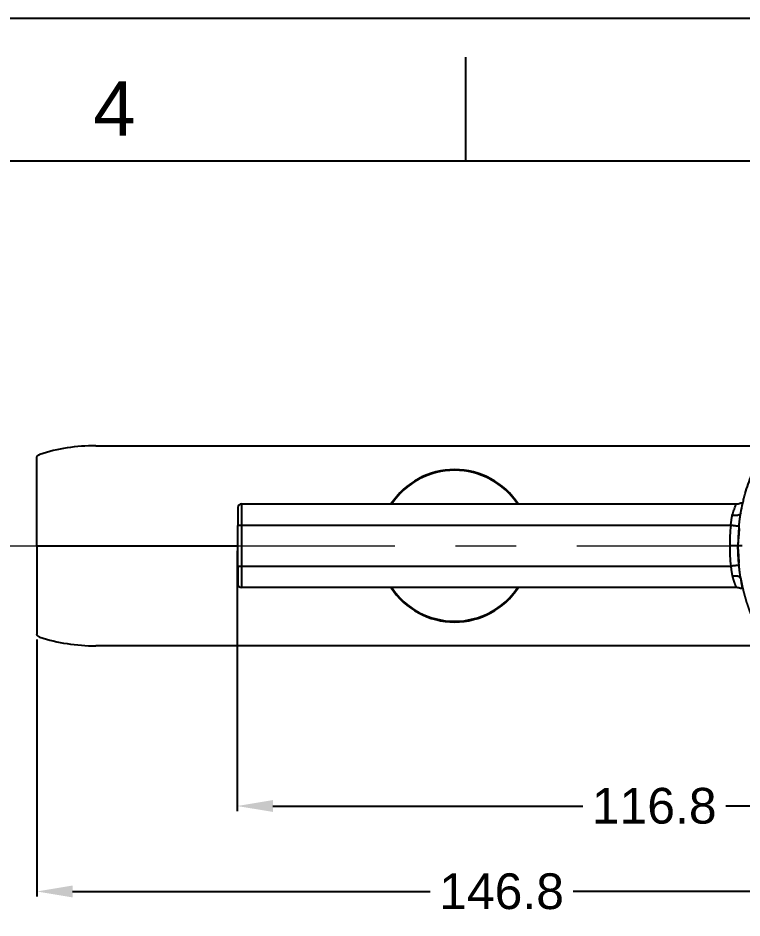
# Model space of a CAD drawing. Extents: x 10274 to 11115, y -16168 to -15573.
# Drawn here: x 10632.3 to 10733.7, y -15699.2 to -15573.3 of the extents above; entities that cross this region are included whole.
import ezdxf

# ---------------------------------------------------------------- set-up
doc = ezdxf.new("R2010")
doc.units = 0
doc.header["$MEASUREMENT"] = 0
doc.linetypes.add('CENTER', pattern=[47.5, 22, -8.5, 8.5, -8.5])
doc.linetypes.add('CENTER2', pattern=[28.575, 19.05, -3.175, 3.175, -3.175])
doc.layers.get('0').update_dxf_attribs({"linetype": 'CONTINUOUS'})
doc.layers.get('Defpoints').update_dxf_attribs({"linetype": 'CONTINUOUS'})
doc.layers.add('CENTER', color=1, linetype='CENTER2')
doc.layers.add('FORM', color=7, linetype='CONTINUOUS')
doc.layers.add('DIM_', color=3, linetype='CONTINUOUS', lineweight=9)
doc.styles.get("Standard").update_dxf_attribs({"font": 'arial.ttf'})
doc.dimstyles.new('STANDARD$0', dxfattribs={"dimtxt": 3.5, "dimasz": 2.5, "dimexe": 0.7, "dimexo": 0.7, "dimgap": 0.5, "dimtad": 3, "dimdec": 4, "dimdsep": 46, "dimtxsty": 'Standard', "dimcen": 0, "dimclrd": 2, "dimclre": 2, "dimclrt": 4, "dimadec": 0, "dimazin": 0, "dimtp": 0.2, "dimtm": 0.1, "dimtfac": 0.5, "dimtdec": 4, "dimtmove": 1, "dimatfit": 3, "dimfxl": 1, "dimtolj": 1, "dimarcsym": 0})

# ---------------------------------------------------------------- blocks, each defined once
blk = doc.blocks.new('*D11')
at = {"layer": 'Defpoints', "color": 0, "transparency": 16777216}
for p in [(10781.73, -15647.14), (10634.93, -15659.54), (10634.93, -15695.52)]:
    blk.add_point(p, dxfattribs=at)
at = {"layer": 'DIM_', "color": 3, "lineweight": -2, "transparency": 16777216}
for p, q in [((10781.73, -15647.84), (10781.73, -15696.22)), ((10634.93, -15660.24), (10634.93, -15696.22)), ((10639.93, -15695.52), (10691.3, -15695.52)), ((10776.73, -15695.52), (10708.71, -15695.52))]:
    blk.add_line(p, q, dxfattribs=at)
at = {"layer": 'DIM_', "color": 3, "transparency": 16777216}
for points in [[(10639.93, -15694.69), (10639.93, -15696.35), (10634.93, -15695.52)], [(10776.73, -15694.69), (10776.73, -15696.35), (10781.73, -15695.52)]]:
    blk.add_solid(points, dxfattribs=at)
at = {"layer": 'DIM_', "color": 4, "transparency": 16777216, "insert": (10700, -15695.52), "char_height": 5, "attachment_point": 5, "bg_fill": 3, "box_fill_scale": 1.25, "bg_fill_color": 256, "bg_fill_true_color": 13158600, "bg_fill_transparency": 0}
blk.add_mtext('\\A1;146.8', dxfattribs=at)
blk = doc.blocks.new('*D12')
at = {"layer": 'Defpoints', "color": 0, "transparency": 16777216}
for p in [(10662.98, -15647.14), (10779.75, -15647.14), (10662.98, -15683.56)]:
    blk.add_point(p, dxfattribs=at)
at = {"layer": 'DIM_', "color": 3, "lineweight": -2, "transparency": 16777216}
for p, q in [((10662.98, -15647.84), (10662.98, -15684.26)), ((10779.75, -15647.84), (10779.75, -15684.26)), ((10667.98, -15683.56), (10712.66, -15683.56)), ((10774.75, -15683.56), (10730.07, -15683.56))]:
    blk.add_line(p, q, dxfattribs=at)
at = {"layer": 'DIM_', "color": 3, "transparency": 16777216}
for points in [[(10667.98, -15682.73), (10667.98, -15684.39), (10662.98, -15683.56)], [(10774.75, -15682.73), (10774.75, -15684.39), (10779.75, -15683.56)]]:
    blk.add_solid(points, dxfattribs=at)
at = {"layer": 'DIM_', "color": 4, "transparency": 16777216, "insert": (10721.37, -15683.56), "char_height": 5, "attachment_point": 5, "bg_fill": 3, "box_fill_scale": 1.25, "bg_fill_color": 256, "bg_fill_true_color": 13158600, "bg_fill_transparency": 0}
blk.add_mtext('\\A1;116.8', dxfattribs=at)

msp = doc.modelspace()

# ---------------------------------------------------------------- linework, layer by layer
at = {"lineweight": -3, "extrusion": (1.22465e-16, -1, 0)}
for p, q in [((10643.18, -15633.14), (10737.16, -15633.14)), ((10663.58, -15641.29), (10663.58, -15644.29)), ((10663.58, -15641.29), (10732.89, -15641.29)), ((10663.08, -15641.79), (10663.08, -15644.29)), ((10663.58, -15644.29), (10663.08, -15644.29)), ((10732.09, -15644.29), (10663.58, -15644.29))]:
    msp.add_line(p, q, dxfattribs=at)
at = {"lineweight": -3}
for centre, radius, start, end in [((10693.43, -15647.14), 10.66, 33.2691, 146.7309), ((10693.43, -15647.14), 10.57, 33.6094, 146.3906), ((10663.58, -15641.79), 0.5, 90, 180)]:
    msp.add_arc(centre, radius, start, end, dxfattribs=at)
msp.add_ellipse((10643.18, -15647.14), major_axis=(-19.25, 0), ratio=0.727273, start_param=4.712387, end_param=5.131751, dxfattribs=at)
for points, knots in [([(10733.49, -15642.54), (10733.57, -15642.08), (10733.71, -15641.4), (10733.88, -15640.73), (10733.99, -15640.28), (10734.3, -15639.17), (10734.67, -15638.08), (10735.19, -15636.8), (10735.38, -15636.38), (10735.77, -15635.54), (10735.98, -15635.13), (10736.42, -15634.31), (10736.65, -15633.91), (10737.01, -15633.31), (10737.13, -15633.12), (10737.39, -15632.73), (10737.51, -15632.54), (10737.9, -15631.97), (10738.17, -15631.59), (10738.73, -15630.86), (10739.02, -15630.51), (10739.62, -15629.81), (10739.93, -15629.47), (10740.4, -15628.96), (10740.56, -15628.8), (10740.89, -15628.47), (10741.06, -15628.31), (10741.56, -15627.83), (10741.91, -15627.52), (10742.44, -15627.07), (10742.62, -15626.92), (10742.98, -15626.63), (10743.16, -15626.49), (10743.71, -15626.07), (10744.08, -15625.8), (10744.84, -15625.28), (10745.23, -15625.03), (10745.62, -15624.79)], [0, 0, 0, 0, 0.0625, 0.09375, 0.09375, 0.125, 0.25, 0.25, 0.3125, 0.3125, 0.375, 0.375, 0.4375, 0.4375, 0.46875, 0.46875, 0.5, 0.5, 0.5625, 0.5625, 0.625, 0.625, 0.6875, 0.6875, 0.71875, 0.71875, 0.75, 0.75, 0.8125, 0.8125, 0.84375, 0.84375, 0.875, 0.875, 0.9375, 0.9375, 1, 1, 1, 1]), ([(10634.93, -15634.75), (10634.93, -15634.71), (10634.94, -15634.67), (10634.97, -15634.61), (10634.98, -15634.6), (10635, -15634.57), (10635, -15634.56), (10635.02, -15634.54), (10635.03, -15634.53), (10635.05, -15634.51), (10635.07, -15634.49), (10635.12, -15634.46), (10635.14, -15634.45), (10635.18, -15634.43), (10635.19, -15634.42), (10635.22, -15634.41), (10635.23, -15634.4), (10635.28, -15634.38), (10635.31, -15634.37), (10635.34, -15634.36)], [0, 0, 0, 0, 0.25, 0.25, 0.375, 0.375, 0.4375, 0.4375, 0.5, 0.5, 0.625, 0.625, 0.75, 0.75, 0.8125, 0.8125, 0.875, 0.875, 1, 1, 1, 1]), ([(10732.31, -15642.89), (10732.38, -15642.6), (10732.51, -15642.2), (10732.65, -15641.79), (10732.75, -15641.54), (10732.82, -15641.38), (10732.86, -15641.31), (10732.87, -15641.29), (10732.87, -15641.29)], [0, 0, 0, 0, 0.305835, 0.458752, 0.611669, 0.764587, 0.917504, 1, 1, 1, 1]), ([(10732.86, -15641.29), (10732.9, -15641.29), (10732.97, -15641.29), (10733.08, -15641.28), (10733.19, -15641.25), (10733.33, -15641.21), (10733.47, -15641.15), (10733.57, -15641.13), (10733.61, -15641.14), (10733.62, -15641.16)], [0, 0, 0, 0, 0.070064, 0.139615, 0.213641, 0.296895, 0.505403, 0.789592, 1, 1, 1, 1]), ([(10733.49, -15642.54), (10733.48, -15642.6), (10733.45, -15642.66), (10733.32, -15642.77), (10733.23, -15642.82), (10733.06, -15642.87), (10733, -15642.89), (10732.87, -15642.91), (10732.66, -15642.92), (10732.44, -15642.91), (10732.31, -15642.89)], [0, 0, 0, 0, 0.25, 0.25, 0.5, 0.5, 0.625, 0.625, 0.75, 1, 1, 1, 1]), ([(10733.25, -15644.42), (10733.25, -15644.4), (10733.25, -15644.37), (10733.26, -15644.31), (10733.26, -15644.26), (10733.27, -15644.21), (10733.27, -15644.16), (10733.28, -15644.11), (10733.28, -15644.06), (10733.29, -15644.01), (10733.3, -15643.96), (10733.3, -15643.92), (10733.31, -15643.87), (10733.31, -15643.82), (10733.32, -15643.77), (10733.32, -15643.72), (10733.33, -15643.67), (10733.33, -15643.62), (10733.34, -15643.58), (10733.35, -15643.53), (10733.35, -15643.48), (10733.36, -15643.43), (10733.36, -15643.39), (10733.37, -15643.34), (10733.38, -15643.29), (10733.38, -15643.25), (10733.39, -15643.2), (10733.4, -15643.16), (10733.4, -15643.11), (10733.41, -15643.07), (10733.41, -15643.02), (10733.42, -15642.98), (10733.43, -15642.93), (10733.43, -15642.89), (10733.44, -15642.84), (10733.45, -15642.8), (10733.45, -15642.75), (10733.46, -15642.71), (10733.47, -15642.67), (10733.48, -15642.62), (10733.48, -15642.58), (10733.49, -15642.55), (10733.49, -15642.54)], [0, 0, 0, 0, 0.026967, 0.053828, 0.080583, 0.107233, 0.133777, 0.160218, 0.186554, 0.212787, 0.238916, 0.264942, 0.290866, 0.316688, 0.342408, 0.368027, 0.393545, 0.418963, 0.444282, 0.469501, 0.494621, 0.519643, 0.544567, 0.569393, 0.594122, 0.618755, 0.643291, 0.667732, 0.692077, 0.716326, 0.740481, 0.764542, 0.788508, 0.812381, 0.836159, 0.859844, 0.883436, 0.906935, 0.930341, 0.953653, 0.976873, 1, 1, 1, 1]), ([(10732.09, -15644.29), (10732.09, -15644.28), (10732.09, -15644.27), (10732.1, -15644.24), (10732.1, -15644.2), (10732.11, -15644.16), (10732.11, -15644.12), (10732.12, -15644.08), (10732.13, -15644.03), (10732.13, -15643.97), (10732.14, -15643.91), (10732.15, -15643.83), (10732.17, -15643.74), (10732.18, -15643.65), (10732.19, -15643.52), (10732.21, -15643.4), (10732.23, -15643.28), (10732.24, -15643.21), (10732.25, -15643.14), (10732.27, -15643.08), (10732.28, -15643.03), (10732.29, -15642.99), (10732.29, -15642.95), (10732.3, -15642.92), (10732.31, -15642.9), (10732.31, -15642.89)], [0, 0, 0, 0, 0.017951, 0.038609, 0.061967, 0.088019, 0.116759, 0.148178, 0.182271, 0.219032, 0.258456, 0.318708, 0.381027, 0.445424, 0.511915, 0.641058, 0.710411, 0.761874, 0.808984, 0.851742, 0.890145, 0.924184, 0.953848, 0.979124, 1, 1, 1, 1]), ([(10733.24, -15644.42), (10733.23, -15644.41), (10733.21, -15644.41), (10733.16, -15644.41), (10733.13, -15644.4), (10733.05, -15644.4), (10733.01, -15644.39), (10732.92, -15644.38), (10732.87, -15644.38), (10732.77, -15644.37), (10732.71, -15644.36), (10732.59, -15644.35), (10732.53, -15644.34), (10732.4, -15644.33), (10732.34, -15644.32), (10732.21, -15644.31), (10732.15, -15644.3), (10732.09, -15644.29)], [0, 0, 0, 0, 0.125, 0.125, 0.25, 0.25, 0.375, 0.375, 0.5, 0.5, 0.625, 0.625, 0.75, 0.75, 0.875, 0.875, 1, 1, 1, 1])]:
    msp.add_open_spline(points, degree=3, knots=knots, dxfattribs=at)
at = {"layer": 'CENTER', "color": 1, "linetype": 'CENTER', "lineweight": 13}
msp.add_line((10615.55, -15647.14), (10786.73, -15647.14), dxfattribs=at)
at = {"layer": 'FORM', "color": 7, "linetype": 'Continuous'}
for p, q in [((10274.49, -15573.28), (11115.49, -15573.28)), ((10694.99, -15593.3), (10694.99, -15578.75)), ((11095.47, -15593.3), (10294.51, -15593.3))]:
    msp.add_line(p, q, dxfattribs=at)

# ---------------------------------------------------------------- texts
at = {"layer": 'FORM', "color": 7, "linetype": 'Continuous', "insert": (10645.78, -15585.95), "char_height": 7.63, "attachment_point": 5}
msp.add_mtext_dynamic_manual_height_columns('4', width=50.0595, gutter_width=12.51, heights=[0], dxfattribs=at)

# ---------------------------------------------------------------- next in the draw order: dimensions: what is measured, and where the dimension line sits
at = {"layer": 'DIM_', "color": 3}
dim = msp.add_linear_dim(base=(10634.93, -15695.52), p1=(10781.73, -15647.14), p2=(10634.93, -15659.54), angle=180, dimstyle='STANDARD$0', override={"dimtxt": 5, "dimasz": 5, "dimtad": 0, "dimtih": 1, "dimdec": 1, "dimzin": 9, "dimclrd": 3, "dimclre": 3, "dimtdec": 1, "dimtofl": 0, "dimfxl": 1.25, "dimtfill": 1}, dxfattribs=at)
dim.commit()
dim.dimension.update_dxf_attribs({"geometry": '*D11', "text_midpoint": (10700, -15695.52), "dimtype": 160})

# ---------------------------------------------------------------- next in the draw order: linework, layer by layer
at = {"lineweight": -3, "extrusion": (1.22465e-16, -1, 0)}
for q in [(10634.93, -15634.75), (10634.93, -15659.54)]:
    msp.add_line((10634.93, -15647.14), q, dxfattribs=at)
at = {"lineweight": -3}
msp.add_ellipse((10643.18, -15647.14), major_axis=(-19.25, 0), ratio=0.727273, start_param=1.151434, end_param=1.570798, dxfattribs=at)
msp.add_open_spline([(10635.34, -15659.93), (10635.31, -15659.92), (10635.28, -15659.91), (10635.22, -15659.88), (10635.19, -15659.87), (10635.15, -15659.85), (10635.14, -15659.84), (10635.12, -15659.83), (10635.11, -15659.82), (10635.07, -15659.79), (10635.05, -15659.78), (10635.02, -15659.74), (10635, -15659.73), (10634.98, -15659.7), (10634.98, -15659.69), (10634.97, -15659.67), (10634.96, -15659.66), (10634.94, -15659.62), (10634.93, -15659.58), (10634.93, -15659.54)], degree=3, knots=[0, 0, 0, 0, 0.125, 0.125, 0.25, 0.25, 0.3125, 0.3125, 0.375, 0.375, 0.5, 0.5, 0.625, 0.625, 0.6875, 0.6875, 0.75, 0.75, 1, 1, 1, 1], dxfattribs=at)

# ---------------------------------------------------------------- next in the draw order: dimensions: what is measured, and where the dimension line sits
at = {"layer": 'DIM_', "color": 3}
dim = msp.add_linear_dim(base=(10662.98, -15683.56), p1=(10779.75, -15647.14), p2=(10662.98, -15647.14), angle=180, dimstyle='STANDARD$0', override={"dimtxt": 5, "dimasz": 5, "dimtad": 0, "dimtih": 1, "dimdec": 1, "dimzin": 9, "dimclrd": 3, "dimclre": 3, "dimtdec": 1, "dimtofl": 0, "dimfxl": 1.25, "dimtfill": 1}, dxfattribs=at)
dim.commit()
dim.dimension.update_dxf_attribs({"geometry": '*D12', "text_midpoint": (10721.37, -15683.56)})

# ---------------------------------------------------------------- next in the draw order: linework, layer by layer
at = {"lineweight": -3, "extrusion": (1.22465e-16, -1, 0)}
for p, q in [((10663.08, -15649.99), (10663.08, -15644.29)), ((10663.58, -15644.29), (10663.58, -15649.99)), ((10634.93, -15647.14), (10663.08, -15647.14)), ((10663.08, -15649.99), (10663.08, -15652.49)), ((10663.08, -15649.99), (10663.58, -15649.99)), ((10663.58, -15649.99), (10663.58, -15652.99)), ((10663.58, -15649.99), (10732.09, -15649.99)), ((10732.89, -15652.99), (10663.58, -15652.99)), ((10737.13, -15661.14), (10643.18, -15661.14))]:
    msp.add_line(p, q, dxfattribs=at)
at = {"lineweight": -3}
for centre, radius, start, end in [((10663.58, -15652.49), 0.5, 180, 270), ((10693.43, -15647.14), 10.67, 213.2634, 270), ((10693.43, -15647.14), 10.57, 213.6094, 326.3906), ((10693.43, -15647.14), 10.67, 270, 326.7366)]:
    msp.add_arc(centre, radius, start, end, dxfattribs=at)
for points, degree in [([(10732.09, -15644.29), (10731.99, -15645.24), (10731.94, -15646.19), (10731.94, -15647.14)], 3), ([(10733.24, -15644.42), (10733.15, -15645.32), (10733.1, -15646.23), (10733.1, -15647.14)], 3), ([(10733.12, -15647.14), (10733.32, -15644.71)], 1), ([(10731.94, -15647.14), (10731.94, -15648.1), (10731.99, -15649.05), (10732.09, -15649.99)], 3), ([(10733.25, -15649.87), (10733.15, -15648.96), (10733.1, -15648.05), (10733.1, -15647.14)], 3), ([(10733.28, -15649.59), (10733.12, -15647.14)], 1)]:
    msp.add_open_spline(points, degree=degree, dxfattribs=at)
msp.add_rational_spline([(10733.1, -15647.14), (10732.96, -15647.14), (10732.51, -15647.14), (10731.94, -15647.14)], [1.00001310391, 0.860378772217, 0.860375242146, 1.0000025137], degree=3, dxfattribs=at)
for points, knots in [([(10733.68, -15647.14), (10733.61, -15647.14), (10733.46, -15647.14), (10733.24, -15647.14), (10733.14, -15647.14), (10733.11, -15647.14), (10733.1, -15647.14)], [0, 0, 0, 0, 0.302913, 0.605825, 0.908738, 1, 1, 1, 1]), ([(10733.24, -15649.87), (10733.23, -15649.87), (10733.21, -15649.87), (10733.16, -15649.88), (10733.13, -15649.88), (10733.05, -15649.89), (10733.01, -15649.9), (10732.92, -15649.91), (10732.87, -15649.91), (10732.77, -15649.92), (10732.71, -15649.93), (10732.59, -15649.94), (10732.53, -15649.95), (10732.4, -15649.96), (10732.34, -15649.97), (10732.21, -15649.98), (10732.15, -15649.99), (10732.09, -15649.99)], [0, 0, 0, 0, 0.125, 0.125, 0.25, 0.25, 0.375, 0.375, 0.5, 0.5, 0.625, 0.625, 0.75, 0.75, 0.875, 0.875, 1, 1, 1, 1]), ([(10732.09, -15649.99), (10732.09, -15650), (10732.09, -15650.02), (10732.1, -15650.05), (10732.1, -15650.08), (10732.1, -15650.1), (10732.11, -15650.12), (10732.11, -15650.15), (10732.11, -15650.17), (10732.12, -15650.19), (10732.12, -15650.21), (10732.12, -15650.23), (10732.13, -15650.25), (10732.13, -15650.26), (10732.13, -15650.28), (10732.13, -15650.29), (10732.13, -15650.31), (10732.14, -15650.32), (10732.14, -15650.33), (10732.14, -15650.34), (10732.14, -15650.35), (10732.14, -15650.36), (10732.14, -15650.38), (10732.15, -15650.41), (10732.16, -15650.49), (10732.17, -15650.6), (10732.19, -15650.7), (10732.2, -15650.8), (10732.21, -15650.86), (10732.22, -15650.92), (10732.22, -15650.97), (10732.23, -15651.03), (10732.24, -15651.08), (10732.25, -15651.12), (10732.26, -15651.17), (10732.27, -15651.21), (10732.28, -15651.26), (10732.29, -15651.3), (10732.3, -15651.35), (10732.31, -15651.38), (10732.31, -15651.4)], [0, 0, 0, 0, 0.01945, 0.038175, 0.056175, 0.07345, 0.089999, 0.105823, 0.120922, 0.135296, 0.148945, 0.161868, 0.174066, 0.185539, 0.196287, 0.20631, 0.215607, 0.224179, 0.232026, 0.239148, 0.245544, 0.251216, 0.256162, 0.279787, 0.329779, 0.406136, 0.508854, 0.555759, 0.600447, 0.642919, 0.683177, 0.721223, 0.757058, 0.789718, 0.823058, 0.857079, 0.891783, 0.92717, 0.963242, 1, 1, 1, 1]), ([(10733.49, -15651.75), (10733.49, -15651.73), (10733.48, -15651.71), (10733.48, -15651.66), (10733.47, -15651.62), (10733.46, -15651.58), (10733.45, -15651.53), (10733.45, -15651.49), (10733.44, -15651.44), (10733.43, -15651.4), (10733.43, -15651.36), (10733.42, -15651.31), (10733.41, -15651.27), (10733.41, -15651.22), (10733.4, -15651.18), (10733.4, -15651.13), (10733.39, -15651.08), (10733.38, -15651.04), (10733.38, -15650.99), (10733.37, -15650.95), (10733.36, -15650.9), (10733.36, -15650.85), (10733.35, -15650.81), (10733.35, -15650.76), (10733.34, -15650.71), (10733.33, -15650.66), (10733.33, -15650.61), (10733.32, -15650.57), (10733.32, -15650.52), (10733.31, -15650.47), (10733.31, -15650.42), (10733.3, -15650.37), (10733.3, -15650.32), (10733.29, -15650.27), (10733.28, -15650.22), (10733.28, -15650.17), (10733.27, -15650.12), (10733.27, -15650.07), (10733.26, -15650.02), (10733.26, -15649.97), (10733.25, -15649.92), (10733.25, -15649.89), (10733.25, -15649.87)], [0, 0, 0, 0, 0.023127, 0.046347, 0.06966, 0.093066, 0.116565, 0.140157, 0.163843, 0.187622, 0.211494, 0.235461, 0.259521, 0.283676, 0.307926, 0.332271, 0.356712, 0.381248, 0.405881, 0.43061, 0.455436, 0.48036, 0.505382, 0.530502, 0.555721, 0.58104, 0.606458, 0.631976, 0.657595, 0.683315, 0.709137, 0.73506, 0.761086, 0.787215, 0.813448, 0.839784, 0.866224, 0.892769, 0.919418, 0.946173, 0.973033, 1, 1, 1, 1]), ([(10733.49, -15651.75), (10733.49, -15651.72), (10733.47, -15651.69), (10733.44, -15651.63), (10733.42, -15651.6), (10733.35, -15651.54), (10733.31, -15651.51), (10733.22, -15651.47), (10733.17, -15651.45), (10733.06, -15651.41), (10733, -15651.4), (10732.87, -15651.38), (10732.8, -15651.38), (10732.66, -15651.37), (10732.59, -15651.37), (10732.45, -15651.38), (10732.38, -15651.39), (10732.31, -15651.4)], [0, 0, 0, 0, 0.125, 0.125, 0.25, 0.25, 0.375, 0.375, 0.5, 0.5, 0.625, 0.625, 0.75, 0.75, 0.875, 0.875, 1, 1, 1, 1]), ([(10732.31, -15651.4), (10732.31, -15651.41), (10732.32, -15651.42), (10732.32, -15651.45), (10732.33, -15651.47), (10732.33, -15651.5), (10732.34, -15651.52), (10732.35, -15651.55), (10732.35, -15651.57), (10732.36, -15651.59), (10732.37, -15651.62), (10732.37, -15651.64), (10732.38, -15651.67), (10732.39, -15651.69), (10732.39, -15651.71), (10732.4, -15651.74), (10732.41, -15651.76), (10732.41, -15651.78), (10732.42, -15651.81), (10732.43, -15651.83), (10732.43, -15651.85), (10732.44, -15651.87), (10732.45, -15651.89), (10732.45, -15651.92), (10732.46, -15651.94), (10732.47, -15651.96), (10732.47, -15651.98), (10732.48, -15652), (10732.49, -15652.02), (10732.49, -15652.04), (10732.5, -15652.07), (10732.51, -15652.09), (10732.51, -15652.11), (10732.52, -15652.13), (10732.53, -15652.15), (10732.54, -15652.17), (10732.55, -15652.2), (10732.56, -15652.24), (10732.58, -15652.29), (10732.6, -15652.34), (10732.62, -15652.39), (10732.63, -15652.44), (10732.65, -15652.49), (10732.67, -15652.53), (10732.68, -15652.58), (10732.7, -15652.62), (10732.72, -15652.66), (10732.73, -15652.7), (10732.75, -15652.74), (10732.77, -15652.79), (10732.79, -15652.84), (10732.81, -15652.88), (10732.83, -15652.92), (10732.84, -15652.95), (10732.85, -15652.97), (10732.86, -15652.98), (10732.87, -15652.99), (10732.87, -15652.99), (10732.87, -15652.99)], [0, 0, 0, 0, 0.008869, 0.017738, 0.026608, 0.035479, 0.044351, 0.053223, 0.062096, 0.07097, 0.079845, 0.088721, 0.097597, 0.106474, 0.115352, 0.12423, 0.133109, 0.141989, 0.15087, 0.159752, 0.168634, 0.177517, 0.186401, 0.195286, 0.204171, 0.213057, 0.221944, 0.230832, 0.239721, 0.24861, 0.2575, 0.266391, 0.275283, 0.284175, 0.293068, 0.301962, 0.310857, 0.336073, 0.361342, 0.386666, 0.412045, 0.43748, 0.462972, 0.488522, 0.514131, 0.539798, 0.565526, 0.591315, 0.617166, 0.662882, 0.707889, 0.752198, 0.795816, 0.838757, 0.881029, 0.922646, 0.963619, 1, 1, 1, 1]), ([(10733.45, -15651.6), (10733.49, -15651.88), (10733.57, -15652.33), (10733.64, -15652.8), (10733.65, -15653.05), (10733.6, -15653.14), (10733.49, -15653.13), (10733.32, -15653.07), (10733.14, -15653.02), (10732.98, -15653), (10732.9, -15652.99), (10732.86, -15652.99)], [0, 0, 0, 0, 0.221729, 0.411898, 0.571636, 0.701862, 0.8045, 0.884003, 0.946486, 0.973878, 1, 1, 1, 1]), ([(10733.49, -15651.75), (10733.5, -15651.78), (10733.5, -15651.83), (10733.52, -15651.91), (10733.53, -15651.99), (10733.55, -15652.07), (10733.57, -15652.15), (10733.58, -15652.23), (10733.6, -15652.31), (10733.61, -15652.4), (10733.63, -15652.48), (10733.65, -15652.56), (10733.67, -15652.64), (10733.68, -15652.73), (10733.7, -15652.81), (10733.72, -15652.89), (10733.74, -15652.98), (10733.76, -15653.06), (10733.78, -15653.15), (10733.8, -15653.23), (10733.82, -15653.31), (10733.84, -15653.4), (10733.86, -15653.48), (10733.88, -15653.57), (10733.9, -15653.66), (10733.93, -15653.74), (10733.95, -15653.83), (10733.97, -15653.91), (10733.99, -15654), (10734.02, -15654.09), (10734.04, -15654.18), (10734.07, -15654.26), (10734.09, -15654.35), (10734.12, -15654.44), (10734.14, -15654.53), (10734.17, -15654.61), (10734.19, -15654.7), (10734.22, -15654.79), (10734.25, -15654.88), (10734.27, -15654.97), (10734.3, -15655.06), (10734.33, -15655.15), (10734.36, -15655.24), (10734.39, -15655.33), (10734.42, -15655.42), (10734.45, -15655.51), (10734.48, -15655.6), (10734.51, -15655.69), (10734.54, -15655.78), (10734.57, -15655.87), (10734.61, -15655.96), (10734.64, -15656.05), (10734.67, -15656.14), (10734.7, -15656.24), (10734.74, -15656.33), (10734.77, -15656.42), (10734.81, -15656.51), (10734.84, -15656.61), (10734.88, -15656.7), (10734.92, -15656.79), (10734.95, -15656.88), (10734.99, -15656.98), (10735.03, -15657.07), (10735.07, -15657.16), (10735.1, -15657.26), (10735.14, -15657.35), (10735.18, -15657.44), (10735.22, -15657.54), (10735.26, -15657.63), (10735.3, -15657.73), (10735.35, -15657.82), (10735.39, -15657.92), (10735.43, -15658.01), (10735.47, -15658.11), (10735.52, -15658.2), (10735.56, -15658.29), (10735.61, -15658.39), (10735.65, -15658.49), (10735.7, -15658.58), (10735.74, -15658.68), (10735.79, -15658.77), (10735.84, -15658.87), (10735.89, -15658.96), (10735.93, -15659.06), (10735.98, -15659.15), (10736.03, -15659.25), (10736.08, -15659.35), (10736.13, -15659.44), (10736.18, -15659.54), (10736.24, -15659.64), (10736.29, -15659.73), (10736.34, -15659.83), (10736.4, -15659.92), (10736.45, -15660.02), (10736.5, -15660.12), (10736.56, -15660.21), (10736.61, -15660.31), (10736.67, -15660.41), (10736.73, -15660.5), (10736.79, -15660.6), (10736.84, -15660.7), (10736.9, -15660.79), (10736.96, -15660.89), (10737.02, -15660.99), (10737.08, -15661.08), (10737.14, -15661.18), (10737.21, -15661.28), (10737.27, -15661.38), (10737.35, -15661.51), (10737.46, -15661.68), (10737.6, -15661.88), (10737.74, -15662.08), (10737.88, -15662.28), (10738.02, -15662.47), (10738.16, -15662.66), (10738.3, -15662.85), (10738.44, -15663.04), (10738.58, -15663.22), (10738.72, -15663.4), (10738.87, -15663.58), (10739.01, -15663.76), (10739.16, -15663.94), (10739.3, -15664.11), (10739.45, -15664.28), (10739.59, -15664.44), (10739.74, -15664.61), (10739.88, -15664.77), (10740.03, -15664.93), (10740.18, -15665.09), (10740.33, -15665.24), (10740.47, -15665.4), (10740.62, -15665.55), (10740.77, -15665.7), (10740.92, -15665.84), (10741.06, -15665.99), (10741.21, -15666.13), (10741.36, -15666.27), (10741.51, -15666.4), (10741.66, -15666.54), (10741.8, -15666.67), (10741.95, -15666.8), (10742.1, -15666.93), (10742.24, -15667.06), (10742.39, -15667.18), (10742.54, -15667.3), (10742.68, -15667.42), (10742.83, -15667.54), (10742.97, -15667.65), (10743.12, -15667.77), (10743.26, -15667.88), (10743.4, -15667.99), (10743.55, -15668.1), (10743.69, -15668.2), (10743.83, -15668.31), (10743.97, -15668.41), (10744.11, -15668.51), (10744.26, -15668.61), (10744.39, -15668.7), (10744.53, -15668.8), (10744.67, -15668.89), (10744.81, -15668.98), (10744.95, -15669.07), (10745.08, -15669.16), (10745.22, -15669.25), (10745.35, -15669.33), (10745.49, -15669.41), (10745.57, -15669.47), (10745.62, -15669.49)], [0, 0, 0, 0, 0.003672, 0.007358, 0.011058, 0.014773, 0.018502, 0.022246, 0.026004, 0.029777, 0.033564, 0.037366, 0.041181, 0.045012, 0.048857, 0.052716, 0.05659, 0.060478, 0.06438, 0.068297, 0.072229, 0.076174, 0.080135, 0.08411, 0.088099, 0.092103, 0.096121, 0.100153, 0.1042, 0.108262, 0.112338, 0.116428, 0.120533, 0.124653, 0.128786, 0.132935, 0.137097, 0.141275, 0.145466, 0.149673, 0.153893, 0.158128, 0.162378, 0.166642, 0.170921, 0.175214, 0.179521, 0.183843, 0.18818, 0.192531, 0.196896, 0.201276, 0.20567, 0.210079, 0.214503, 0.218941, 0.223393, 0.22786, 0.232342, 0.236837, 0.241348, 0.245873, 0.250412, 0.254966, 0.259535, 0.264118, 0.268715, 0.273328, 0.277954, 0.282595, 0.287251, 0.291921, 0.296606, 0.301305, 0.306019, 0.310748, 0.315491, 0.320248, 0.32502, 0.329807, 0.334608, 0.339424, 0.344255, 0.3491, 0.353959, 0.358834, 0.363723, 0.368626, 0.373544, 0.378477, 0.383425, 0.388387, 0.393363, 0.398355, 0.403361, 0.408382, 0.413417, 0.418468, 0.423533, 0.428612, 0.433707, 0.438816, 0.44394, 0.449079, 0.454232, 0.459401, 0.464584, 0.469781, 0.474994, 0.48607, 0.497076, 0.508011, 0.518875, 0.529669, 0.540392, 0.551045, 0.561626, 0.572137, 0.582578, 0.592947, 0.603246, 0.613474, 0.623631, 0.633717, 0.643732, 0.653677, 0.66355, 0.673352, 0.683083, 0.692743, 0.702332, 0.71185, 0.721296, 0.730672, 0.739976, 0.749209, 0.75837, 0.767461, 0.776479, 0.785427, 0.794303, 0.803108, 0.811842, 0.820504, 0.829095, 0.837614, 0.846062, 0.854438, 0.862743, 0.870977, 0.879138, 0.887229, 0.895248, 0.903195, 0.911071, 0.918875, 0.926608, 0.934269, 0.941859, 0.949377, 0.956824, 0.964199, 0.971502, 0.978734, 0.985894, 0.992983, 1, 1, 1, 1])]:
    msp.add_open_spline(points, degree=3, knots=knots, dxfattribs=at)

doc.saveas('drawing.dxf')
